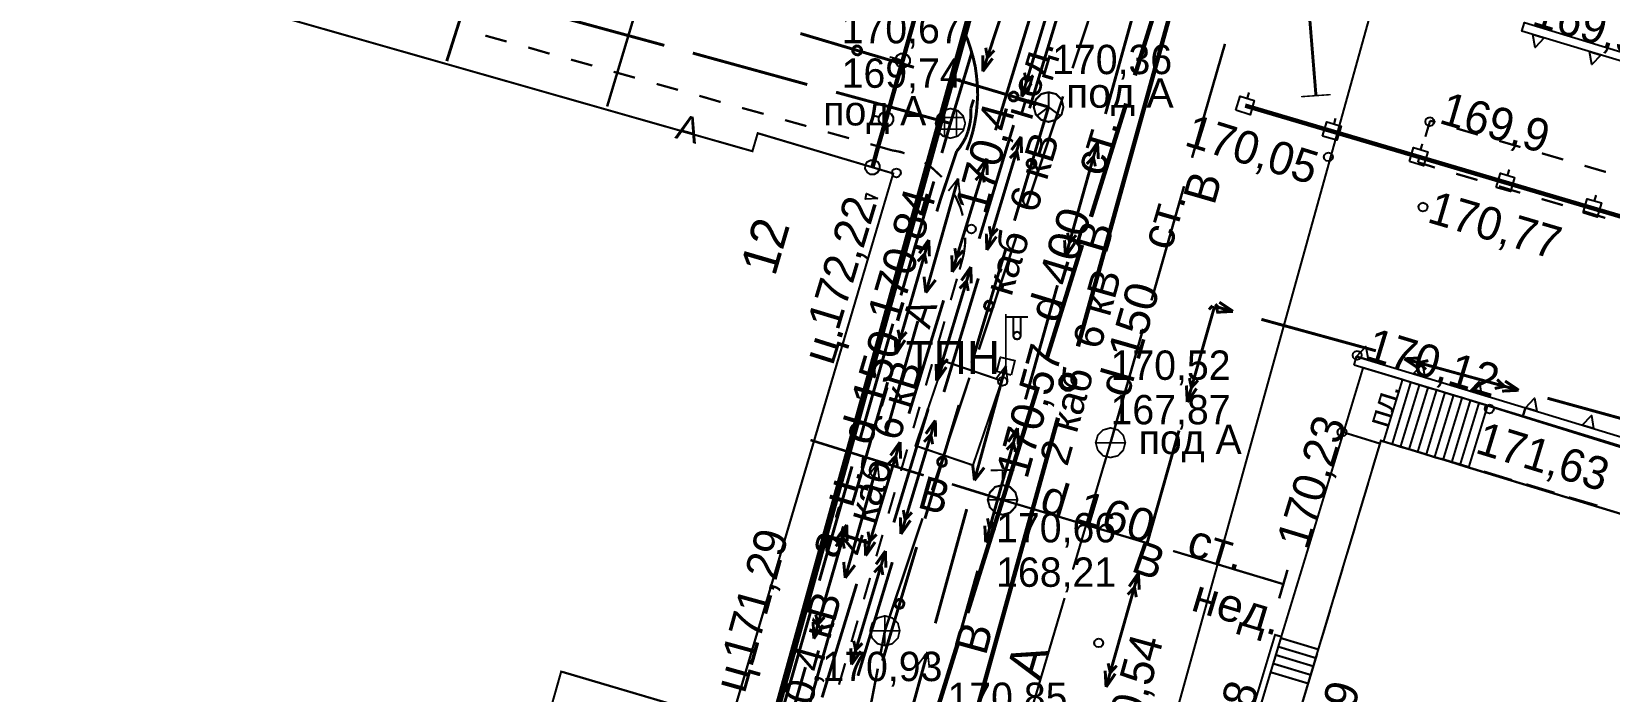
# Model space of a CAD drawing. Extents: x -2634 to -2115, y -2142 to -1393.
# Drawn here: x -2358.5 to -2305.2, y -1877.8 to -1855.6 of the extents above; entities that cross this region are included whole.
import ezdxf

# ---------------------------------------------------------------- set-up
doc = ezdxf.new("R2010")
doc.units = 0
doc.header["$MEASUREMENT"] = 0
for name, color, linetype in [('500_Дополн-Бордюры__п', 7, 'Continuous'), ('500_Дополн-Ступени__л', 7, 'Continuous'), ('500_Дороги-Проезжие_ч', 7, 'Continuous'), ('500_Линии_-Линии_связ', 7, 'Continuous'), ('500_Линии_-Смотровые_', 7, 'Continuous'), ('500_Линии_-Сооружения', 7, 'Continuous'), ('500_Линии_-Фонари_час', 7, 'Continuous'), ('500_Линии_-Электрокаб', 7, 'Continuous'), ('500_Объект-Опоры', 7, 'Continuous'), ('500_Огражд-Ограждения', 7, 'Continuous'), ('500_Рельеф-Высотные_о', 7, 'Continuous'), ('500_Рельеф-Подпорные_', 7, 'Continuous'), ('500_Строен-Дополнения', 7, 'Continuous'), ('500_Строен-Здания', 7, 'Continuous'), ('500_Строен-Отмостка_з', 7, 'Continuous'), ('500_Трубоп-Водопровод', 7, 'Continuous'), ('500_Трубоп-Канализаци', 7, 'Continuous'), ('500_Трубоп-Смотровые_', 7, 'Continuous'), ('500_Трубоп-Сооружения', 7, 'Continuous'), ('500_Трубоп-Теплосети', 7, 'Continuous'), ('Красные_ли-Красные_ли', 7, 'Continuous'), ('Красные_ли-Оси_улиц_к', 7, 'Continuous')]:
    doc.layers.add(name, color=color, linetype=linetype)
doc.styles.add('TARIAL', font='Arial')

msp = doc.modelspace()

# ---------------------------------------------------------------- linework, layer by layer
at = {"layer": '500_Дополн-Бордюры__п', "color": 1, "const_width": 0.075}
for points in [[(-2342.43, -1855.93), (-2343.15, -1855.73)], [(-2340.98, -1856.34), (-2341.7, -1856.13)], [(-2339.54, -1856.74), (-2340.26, -1856.54)], [(-2338.1, -1857.15), (-2338.82, -1856.95)], [(-2336.65, -1857.56), (-2337.37, -1857.36)], [(-2335.21, -1857.97), (-2335.93, -1857.76)], [(-2333.76, -1858.37), (-2334.49, -1858.17)], [(-2332.32, -1858.78), (-2333.04, -1858.58)], [(-2311.44, -1859.14), (-2311.28, -1858.6)], [(-2311.28, -1858.6), (-2311.1, -1858.65)], [(-2330.88, -1859.19), (-2331.6, -1858.99)], [(-2310.39, -1858.86), (-2309.67, -1859.07)], [(-2329.43, -1859.6), (-2330.16, -1859.39)], [(-2329.3, -1859.62), (-2329.43, -1859.6)], [(-2329.43, -1859.6), (-2329.09, -1859.66)], [(-2329.1, -1859.67), (-2329.3, -1859.62)], [(-2329.01, -1859.7), (-2329.1, -1859.67)], [(-2308.95, -1859.28), (-2308.23, -1859.49)], [(-2307.51, -1859.7), (-2306.79, -1859.91)], [(-2328.2, -1860.1), (-2328.33, -1860.02)], [(-2328.05, -1860.22), (-2328.2, -1860.1)], [(-2327.9, -1860.36), (-2328.05, -1860.22)], [(-2311.69, -1860), (-2311.65, -1859.86)], [(-2311.12, -1860.18), (-2311.69, -1860)], [(-2306.07, -1860.12), (-2305.35, -1860.33)], [(-2327.75, -1860.5), (-2327.9, -1860.36)], [(-2327.75, -1860.5), (-2327.75, -1860.5)], [(-2309.68, -1860.6), (-2310.4, -1860.39)], [(-2327.29, -1861.15), (-2327.32, -1861.11)], [(-2327.21, -1861.33), (-2327.29, -1861.15)], [(-2308.24, -1861.03), (-2308.96, -1860.81)], [(-2306.8, -1861.45), (-2307.52, -1861.24)], [(-2327.13, -1861.51), (-2327.21, -1861.33)], [(-2327.07, -1861.7), (-2327.13, -1861.51)], [(-2327.05, -1861.8), (-2327.07, -1861.7)], [(-2305.37, -1861.88), (-2306.08, -1861.66)], [(-2327.01, -1863.09), (-2326.98, -1862.89)], [(-2326.98, -1862.89), (-2326.96, -1862.69)], [(-2326.96, -1862.69), (-2326.96, -1862.55)], [(-2327.06, -1863.29), (-2327.15, -1863.62)], [(-2327.06, -1863.29), (-2327.01, -1863.09)], [(-2327.45, -1864.65), (-2327.24, -1863.93)], [(-2327.87, -1866.09), (-2327.66, -1865.37)], [(-2328.29, -1867.53), (-2328.08, -1866.81)], [(-2328.71, -1868.97), (-2328.5, -1868.25)], [(-2329.13, -1870.41), (-2328.92, -1869.69)], [(-2329.55, -1871.85), (-2329.34, -1871.13)], [(-2329.96, -1873.29), (-2329.75, -1872.57)], [(-2330.38, -1874.74), (-2330.17, -1874.02)], [(-2330.8, -1876.18), (-2330.59, -1875.46)], [(-2331.22, -1877.62), (-2331.01, -1876.9)]]:
    msp.add_lwpolyline(points, dxfattribs=at)
at = {"layer": '500_Дополн-Бордюры__п', "color": 0, "const_width": 0.07}
msp.add_lwpolyline([(-2316.51, -1875.94), (-2318.42, -1882.29), (-2318.21, -1882.36), (-2316.3, -1876)], close=True, dxfattribs=at)
at = {"layer": '500_Дополн-Ступени__л', "color": 0, "const_width": 0.07}
for points in [[(-2312.56, -1869.51), (-2312.85, -1869.42), (-2312.21, -1867.33), (-2311.93, -1867.42)], [(-2312.28, -1869.6), (-2312.56, -1869.51), (-2311.93, -1867.42), (-2311.64, -1867.51)], [(-2311.99, -1869.68), (-2312.28, -1869.6), (-2311.64, -1867.51), (-2311.35, -1867.6)], [(-2311.7, -1869.77), (-2311.99, -1869.68), (-2311.35, -1867.6), (-2311.06, -1867.68)], [(-2311.41, -1869.86), (-2311.7, -1869.77), (-2311.06, -1867.68), (-2310.78, -1867.77)], [(-2311.13, -1869.95), (-2311.41, -1869.86), (-2310.78, -1867.77), (-2310.49, -1867.86)], [(-2310.84, -1870.03), (-2311.13, -1869.95), (-2310.49, -1867.86), (-2310.2, -1867.94)], [(-2310.55, -1870.12), (-2310.84, -1870.03), (-2310.2, -1867.94), (-2309.92, -1868.03)], [(-2310.27, -1870.21), (-2310.55, -1870.12), (-2309.92, -1868.03), (-2309.63, -1868.12)], [(-2309.98, -1870.3), (-2310.27, -1870.21), (-2309.63, -1868.12), (-2309.34, -1868.21)], [(-2316.4, -1876.34), (-2315.14, -1876.72), (-2315.05, -1876.43), (-2316.31, -1876.05)], [(-2316.57, -1876.91), (-2315.31, -1877.29), (-2315.22, -1877), (-2316.48, -1876.62)], [(-2316.48, -1876.62), (-2315.22, -1877), (-2315.14, -1876.72), (-2316.4, -1876.34)], [(-2316.66, -1877.2), (-2315.39, -1877.58), (-2315.31, -1877.29), (-2316.57, -1876.91)]]:
    msp.add_lwpolyline(points, close=True, dxfattribs=at)
at = {"layer": '500_Линии_-Линии_связ', "color": 0, "const_width": 0.1}
for points in [[(-2332.52, -1855.66), (-2328.69, -1856.8)], [(-2327.25, -1857.22), (-2324.15, -1858.14)], [(-2324.15, -1858.14), (-2324.87, -1857.92)], [(-2324.15, -1858.14), (-2325.3, -1861.97)], [(-2325.59, -1862.92), (-2326.74, -1866.76)], [(-2327.17, -1868.19), (-2328.32, -1872.02)], [(-2328.6, -1872.98), (-2329.75, -1876.81)]]:
    msp.add_lwpolyline(points, dxfattribs=at)
for points in [[(-2330.56, -1856.09), (-2330.5, -1856.13), (-2330.46, -1856.2), (-2330.46, -1856.27), (-2330.5, -1856.34), (-2330.57, -1856.38), (-2330.65, -1856.37), (-2330.71, -1856.33), (-2330.75, -1856.27), (-2330.75, -1856.19), (-2330.71, -1856.12), (-2330.64, -1856.08)], [(-2325.29, -1857.64), (-2325.22, -1857.68), (-2325.18, -1857.75), (-2325.19, -1857.83), (-2325.23, -1857.9), (-2325.29, -1857.93), (-2325.37, -1857.93), (-2325.44, -1857.89), (-2325.48, -1857.82), (-2325.47, -1857.74), (-2325.43, -1857.68), (-2325.36, -1857.64)], [(-2324.58, -1860.09), (-2324.62, -1860.16), (-2324.69, -1860.2), (-2324.77, -1860.19), (-2324.83, -1860.15), (-2324.87, -1860.09), (-2324.87, -1860.01), (-2324.83, -1859.94), (-2324.76, -1859.91), (-2324.68, -1859.91), (-2324.61, -1859.95), (-2324.58, -1860.02)], [(-2326.02, -1864.88), (-2326.06, -1864.95), (-2326.13, -1864.99), (-2326.2, -1864.98), (-2326.27, -1864.94), (-2326.31, -1864.87), (-2326.3, -1864.8), (-2326.26, -1864.73), (-2326.2, -1864.69), (-2326.12, -1864.7), (-2326.05, -1864.74), (-2326.01, -1864.81)], [(-2327.6, -1870.15), (-2327.64, -1870.22), (-2327.71, -1870.25), (-2327.79, -1870.25), (-2327.85, -1870.21), (-2327.89, -1870.14), (-2327.89, -1870.06), (-2327.84, -1870), (-2327.78, -1869.96), (-2327.7, -1869.96), (-2327.63, -1870), (-2327.6, -1870.07)], [(-2329.04, -1874.94), (-2329.08, -1875.01), (-2329.15, -1875.04), (-2329.22, -1875.04), (-2329.29, -1875), (-2329.33, -1874.93), (-2329.32, -1874.85), (-2329.28, -1874.79), (-2329.21, -1874.75), (-2329.14, -1874.75), (-2329.07, -1874.79), (-2329.03, -1874.86)]]:
    msp.add_lwpolyline(points, close=True, dxfattribs=at)
at = {"layer": '500_Линии_-Смотровые_', "color": 0, "const_width": 0.07}
for points in [[(-2324.15, -1857.64), (-2323.9, -1857.7), (-2323.71, -1857.89), (-2323.65, -1858.14), (-2323.71, -1858.39), (-2323.9, -1858.57), (-2324.15, -1858.64), (-2324.4, -1858.57), (-2324.58, -1858.39), (-2324.65, -1858.14), (-2324.58, -1857.89), (-2324.4, -1857.7)], [(-2324.15, -1858.09), (-2324.15, -1858.09), (-2324.15, -1858.09), (-2324.15, -1858.09), (-2324.15, -1858.09), (-2324.15, -1858.09), (-2324.15, -1858.09), (-2324.15, -1858.09), (-2324.15, -1858.09), (-2324.15, -1858.09), (-2324.15, -1858.09), (-2324.15, -1858.09)]]:
    msp.add_lwpolyline(points, close=True, dxfattribs=at)
at = {"layer": '500_Линии_-Смотровые_', "color": 0, "const_width": 0.065}
for points in [[(-2324.15, -1857.64), (-2324.15, -1858.14)], [(-2324.55, -1858.44), (-2324.15, -1858.14)], [(-2324.15, -1858.14), (-2323.75, -1858.44)]]:
    msp.add_lwpolyline(points, dxfattribs=at)
at = {"layer": '500_Линии_-Сооружения', "color": 0, "const_width": 0.07}
msp.add_lwpolyline([(-2326.7, -1870.22), (-2325.73, -1867.37), (-2327.67, -1866.71), (-2328.64, -1869.56)], close=True, dxfattribs=at)
at = {"layer": '500_Линии_-Фонари_час', "color": 0, "const_width": 0.065}
for points in [[(-2325.59, -1866.87), (-2325.59, -1865.12)], [(-2324.84, -1865.22), (-2325.59, -1865.22)], [(-2325.34, -1865.87), (-2325.34, -1865.22)], [(-2325.09, -1865.87), (-2325.09, -1865.22)], [(-2325.34, -1865.85), (-2325.34, -1865.72)], [(-2325.34, -1865.82), (-2325.34, -1865.82)], [(-2325.09, -1865.85), (-2325.09, -1865.72)], [(-2325.09, -1865.85), (-2325.09, -1865.72)]]:
    msp.add_lwpolyline(points, dxfattribs=at)
at = {"layer": '500_Линии_-Фонари_час', "color": 0, "const_width": 0.07}
msp.add_lwpolyline([(-2325.34, -1865.85), (-2325.32, -1865.79), (-2325.28, -1865.74), (-2325.21, -1865.72), (-2325.15, -1865.74), (-2325.11, -1865.79), (-2325.09, -1865.85), (-2325.11, -1865.91), (-2325.15, -1865.96), (-2325.21, -1865.97), (-2325.28, -1865.96), (-2325.32, -1865.91)], close=True, dxfattribs=at)
at = {"layer": '500_Линии_-Электрокаб', "color": 12, "const_width": 0.1}
for points in [[(-2325.12, -1853.14), (-2326.37, -1856.94)], [(-2325.05, -1857.79), (-2323.89, -1853.96)], [(-2323.63, -1854.35), (-2324.79, -1858.18)], [(-2321.16, -1854.52), (-2322.23, -1858.37)], [(-2324.77, -1855.1), (-2325.94, -1858.92)], [(-2326.37, -1856.39), (-2326.37, -1856.94)], [(-2326.04, -1856.5), (-2326.37, -1856.94)], [(-2326.27, -1856.14), (-2326.21, -1856.47)], [(-2325.98, -1856.23), (-2326.21, -1856.47)], [(-2324.9, -1857.3), (-2324.96, -1856.98)], [(-2325.05, -1857.79), (-2325.06, -1857.23)], [(-2325.05, -1857.79), (-2324.73, -1857.34)], [(-2324.9, -1857.3), (-2324.67, -1857.07)], [(-2326.68, -1857.89), (-2326.77, -1858.18)], [(-2326.78, -1858.58), (-2326.82, -1858.78)], [(-2326.77, -1858.38), (-2326.78, -1858.58)], [(-2326.77, -1858.18), (-2326.77, -1858.38)], [(-2326.94, -1859.16), (-2327.04, -1859.34)], [(-2326.87, -1858.97), (-2326.94, -1859.16)], [(-2326.82, -1858.78), (-2326.87, -1858.97)], [(-2326.49, -1862.58), (-2325.33, -1858.75)], [(-2325.08, -1859.14), (-2326.23, -1862.96)], [(-2325.08, -1859.14), (-2325.4, -1859.59)], [(-2325.08, -1859.14), (-2325.06, -1859.69)], [(-2327.25, -1859.63), (-2327.81, -1861.3)], [(-2327.15, -1859.51), (-2327.25, -1859.63)], [(-2327.04, -1859.34), (-2327.15, -1859.51)], [(-2325.22, -1859.62), (-2325.45, -1859.86)], [(-2325.22, -1859.62), (-2325.16, -1859.94)], [(-2322.5, -1859.34), (-2323.58, -1863.19)], [(-2322.5, -1859.34), (-2322.81, -1859.79)], [(-2322.5, -1859.34), (-2322.47, -1859.89)], [(-2326.23, -1859.88), (-2327.4, -1863.7)], [(-2326.23, -1859.88), (-2326.56, -1860.33)], [(-2326.23, -1859.88), (-2326.22, -1860.43)], [(-2322.64, -1859.82), (-2322.86, -1860.06)], [(-2322.64, -1859.83), (-2322.57, -1860.14)], [(-2326.38, -1860.36), (-2326.61, -1860.6)], [(-2326.38, -1860.37), (-2326.32, -1860.68)], [(-2327.81, -1861.3), (-2327.92, -1861.66)], [(-2326.15, -1862.16), (-2326.09, -1862.49)], [(-2325.86, -1862.24), (-2326.09, -1862.49)], [(-2328.19, -1862.62), (-2329.3, -1866.46)], [(-2328.19, -1862.62), (-2328.51, -1863.07)], [(-2328.19, -1862.62), (-2328.17, -1863.17)], [(-2327.31, -1862.9), (-2327.26, -1863.22)], [(-2326.25, -1862.41), (-2326.23, -1862.96)], [(-2325.91, -1862.51), (-2326.23, -1862.96)], [(-2323.61, -1862.63), (-2323.58, -1863.19)], [(-2323.27, -1862.73), (-2323.58, -1863.19)], [(-2323.51, -1862.38), (-2323.44, -1862.71)], [(-2323.22, -1862.46), (-2323.44, -1862.71)], [(-2328.34, -1863.1), (-2328.56, -1863.34)], [(-2328.33, -1863.11), (-2328.27, -1863.42)], [(-2327.41, -1863.14), (-2327.4, -1863.7)], [(-2327.08, -1863.25), (-2327.4, -1863.7)], [(-2327.02, -1862.98), (-2327.26, -1863.22)], [(-2327.93, -1867.37), (-2326.77, -1863.53)], [(-2326.52, -1863.92), (-2327.68, -1867.75)], [(-2327.09, -1863.99), (-2326.77, -1863.53)], [(-2326.76, -1864.09), (-2326.77, -1863.53)], [(-2327.15, -1864.26), (-2326.92, -1864.01)], [(-2326.86, -1864.34), (-2326.92, -1864.01)], [(-2323.85, -1864.15), (-2324.93, -1868)], [(-2327.69, -1864.66), (-2328.86, -1868.48)], [(-2319.47, -1868.09), (-2318.55, -1864.86)], [(-2318.74, -1864.97), (-2318.62, -1864.84)], [(-2318.57, -1864.93), (-2318.41, -1864.9)], [(-2318.55, -1864.86), (-2317.93, -1865.03)], [(-2318.53, -1864.79), (-2318.41, -1864.9)], [(-2318.49, -1865.06), (-2317.93, -1865.03)], [(-2318.45, -1865.05), (-2318.48, -1864.88)], [(-2318.39, -1864.72), (-2317.93, -1865.03)], [(-2316.97, -1865.3), (-2313.11, -1866.36)], [(-2329.32, -1865.9), (-2329.3, -1866.46)], [(-2328.99, -1866), (-2329.3, -1866.46)], [(-2329.23, -1865.65), (-2329.16, -1865.98)], [(-2328.94, -1865.73), (-2329.16, -1865.98)], [(-2327.78, -1866.88), (-2327.84, -1866.56)], [(-2312.15, -1866.63), (-2311.59, -1866.6)], [(-2312.15, -1866.63), (-2308.29, -1867.69)], [(-2312.15, -1866.63), (-2311.68, -1866.94)], [(-2327.93, -1867.37), (-2327.94, -1866.81)], [(-2327.92, -1867.37), (-2327.6, -1866.91)], [(-2327.78, -1866.88), (-2327.55, -1866.64)], [(-2311.66, -1866.76), (-2311.42, -1866.99)], [(-2311.65, -1866.76), (-2311.34, -1866.69)], [(-2329.58, -1867.42), (-2330.69, -1871.27)], [(-2319.47, -1868.09), (-2319.5, -1867.53)], [(-2319.47, -1868.09), (-2319.16, -1867.63)], [(-2319.33, -1867.6), (-2319.4, -1867.28)], [(-2319.33, -1867.6), (-2319.11, -1867.36)], [(-2309.1, -1867.63), (-2308.77, -1867.56)], [(-2309.02, -1867.33), (-2308.77, -1867.56)], [(-2308.85, -1867.72), (-2308.29, -1867.69)], [(-2308.75, -1867.38), (-2308.29, -1867.69)], [(-2307.32, -1867.96), (-2303.47, -1869.02)], [(-2329.37, -1872.15), (-2328.21, -1868.32)], [(-2327.97, -1868.71), (-2329.13, -1872.54)], [(-2327.97, -1868.71), (-2328.29, -1869.16)], [(-2327.97, -1868.71), (-2327.96, -1869.26)], [(-2328.12, -1869.19), (-2328.35, -1869.43)], [(-2328.12, -1869.2), (-2328.06, -1869.51)], [(-2325.2, -1868.97), (-2326.27, -1872.82)], [(-2325.2, -1868.97), (-2325.51, -1869.43)], [(-2325.2, -1868.97), (-2325.17, -1869.52)], [(-2320.84, -1872.9), (-2319.75, -1869.05)], [(-2329.16, -1869.44), (-2330.32, -1873.27)], [(-2329.16, -1869.44), (-2329.48, -1869.89)], [(-2329.16, -1869.44), (-2329.14, -1870)], [(-2325.33, -1869.45), (-2325.56, -1869.69)], [(-2325.33, -1869.46), (-2325.27, -1869.77)], [(-2329.31, -1869.92), (-2329.54, -1870.16)], [(-2329.3, -1869.93), (-2329.25, -1870.25)], [(-2329.05, -1871.73), (-2328.99, -1872.06)], [(-2328.76, -1871.81), (-2328.99, -1872.06)], [(-2330.96, -1872.23), (-2332.07, -1876.07)], [(-2330.96, -1872.23), (-2331.28, -1872.68)], [(-2330.96, -1872.23), (-2330.94, -1872.78)], [(-2330.24, -1872.46), (-2330.18, -1872.79)], [(-2329.15, -1871.98), (-2329.13, -1872.54)], [(-2328.81, -1872.08), (-2329.13, -1872.54)], [(-2326.3, -1872.26), (-2326.27, -1872.82)], [(-2325.96, -1872.36), (-2326.27, -1872.82)], [(-2326.21, -1872.01), (-2326.14, -1872.34)], [(-2325.91, -1872.09), (-2326.14, -1872.34)], [(-2331.11, -1872.71), (-2331.33, -1872.95)], [(-2331.1, -1872.72), (-2331.04, -1873.03)], [(-2330.34, -1872.71), (-2330.32, -1873.27)], [(-2330, -1872.81), (-2330.32, -1873.27)], [(-2329.95, -1872.55), (-2330.18, -1872.79)], [(-2330.8, -1876.94), (-2329.65, -1873.11)], [(-2329.42, -1873.49), (-2330.58, -1877.32)], [(-2329.97, -1873.56), (-2329.65, -1873.11)], [(-2329.64, -1873.67), (-2329.65, -1873.11)], [(-2330.03, -1873.83), (-2329.8, -1873.59)], [(-2329.74, -1873.92), (-2329.8, -1873.59)], [(-2326.54, -1873.78), (-2327.62, -1877.63)], [(-2322.21, -1877.7), (-2321.12, -1873.86)], [(-2321.43, -1874.31), (-2321.12, -1873.86)], [(-2321.09, -1874.42), (-2321.12, -1873.86)], [(-2330.62, -1874.22), (-2331.79, -1878.05)], [(-2321.48, -1874.58), (-2321.25, -1874.34)], [(-2321.19, -1874.67), (-2321.25, -1874.34)], [(-2332.09, -1875.51), (-2332.07, -1876.07)], [(-2331.76, -1875.61), (-2332.07, -1876.07)], [(-2332, -1875.26), (-2331.93, -1875.59)], [(-2331.71, -1875.34), (-2331.93, -1875.59)], [(-2330.66, -1876.45), (-2330.72, -1876.14)], [(-2330.8, -1876.94), (-2330.82, -1876.39)], [(-2330.8, -1876.94), (-2330.48, -1876.49)], [(-2330.66, -1876.46), (-2330.43, -1876.22)], [(-2332.35, -1877.03), (-2333.45, -1880.87)], [(-2322.21, -1877.7), (-2322.24, -1877.15)], [(-2322.21, -1877.7), (-2321.9, -1877.25)], [(-2322.07, -1877.21), (-2322.14, -1876.9)], [(-2322.07, -1877.22), (-2321.85, -1876.98)]]:
    msp.add_lwpolyline(points, dxfattribs=at)
at = {"layer": '500_Линии_-Электрокаб', "color": 1}
for points, const_width in [([(-2315.36, -1854.92), (-2315.13, -1857.75)], 0.1), ([(-2326.96, -1855.69), (-2326.88, -1855.87)], 0.1), ([(-2326.88, -1855.87), (-2326.78, -1856.17)], 0.1), ([(-2326.78, -1856.17), (-2326.69, -1856.48)], 0.1), ([(-2326.69, -1856.48), (-2326.62, -1856.79)], 0.1), ([(-2326.62, -1856.79), (-2326.58, -1857.1)], 0.1), ([(-2326.58, -1857.1), (-2326.55, -1857.42)], 0.1), ([(-2326.55, -1857.42), (-2326.54, -1857.74)], 0.1), ([(-2315.13, -1857.75), (-2315.17, -1857.26)], 0.06), ([(-2326.56, -1858.05), (-2326.59, -1858.37)], 0.1), ([(-2326.54, -1857.74), (-2326.56, -1858.05)], 0.1), ([(-2326.59, -1858.37), (-2326.64, -1858.68)], 0.1), ([(-2326.71, -1858.99), (-2326.8, -1859.29)], 0.1), ([(-2326.64, -1858.68), (-2326.71, -1858.99)], 0.1), ([(-2326.8, -1859.29), (-2326.91, -1859.59)], 0.1), ([(-2327.2, -1860.55), (-2328.29, -1864.4)], 0.1), ([(-2327.2, -1860.55), (-2327.53, -1860.97)], 0.06), ([(-2327.2, -1860.55), (-2327.14, -1861.08)], 0.06), ([(-2328.35, -1863.86), (-2328.29, -1864.4)], 0.1), ([(-2327.96, -1863.97), (-2328.29, -1864.4)], 0.1), ([(-2328.56, -1865.36), (-2329.65, -1869.21)], 0.1), ([(-2325.59, -1866.87), (-2326.65, -1870.73)], 0.1), ([(-2325.59, -1866.87), (-2325.92, -1867.3)], 0.06), ([(-2325.59, -1866.87), (-2325.53, -1867.41)], 0.06), ([(-2329.92, -1870.17), (-2331.01, -1874.02)], 0.1), ([(-2329.92, -1870.17), (-2330.25, -1870.6)], 0.06), ([(-2329.92, -1870.17), (-2329.86, -1870.7)], 0.06), ([(-2326.71, -1870.2), (-2326.65, -1870.73)], 0.1), ([(-2326.32, -1870.3), (-2326.65, -1870.73)], 0.1), ([(-2326.91, -1871.7), (-2327.97, -1875.55)], 0.1), ([(-2331.06, -1873.48), (-2331.01, -1874.02)], 0.1), ([(-2330.68, -1873.59), (-2331.01, -1874.02)], 0.1), ([(-2331.28, -1874.98), (-2332.37, -1878.83)], 0.1), ([(-2328.23, -1876.52), (-2329.29, -1880.38)], 0.1), ([(-2328.23, -1876.52), (-2328.56, -1876.95)], 0.06), ([(-2328.23, -1876.52), (-2328.17, -1877.05)], 0.06)]:
    msp.add_lwpolyline(points, dxfattribs=dict(at, const_width=const_width))
at = {"layer": '500_Линии_-Электрокаб', "color": 0, "const_width": 0.05}
msp.add_lwpolyline([(-2315.63, -1857.79), (-2314.63, -1857.72)], dxfattribs=at)
at = {"layer": '500_Объект-Опоры', "color": 0}
msp.add_lwpolyline([(-2325.41, -1867.18), (-2325.89, -1867.06), (-2325.77, -1866.57), (-2325.29, -1866.69)], close=True, dxfattribs=at)
at = {"layer": '500_Огражд-Ограждения', "color": 0}
for points, const_width in [([(-2330.09, -1860.17), (-2329.9, -1859.47), (-2329.63, -1858.55), (-2329.1, -1856.67), (-2329.07, -1856.57), (-2328.52, -1854.62)], 0.15), ([(-2329.51, -1856.45), (-2329.31, -1856.5)], 0.065), ([(-2276.54, -1870.19), (-2317.52, -1858.09)], 0.15), ([(-2317.39, -1857.65), (-2317.45, -1857.85)], 0.075), ([(-2330.07, -1858.42), (-2329.87, -1858.48)], 0.065), ([(-2314.47, -1858.52), (-2314.52, -1858.71)], 0.075), ([(-2311.54, -1859.38), (-2311.6, -1859.57)], 0.075), ([(-2330.53, -1860.04), (-2330.33, -1860.1)], 0.065), ([(-2308.61, -1860.25), (-2308.67, -1860.44)], 0.075), ([(-2305.68, -1861.11), (-2305.74, -1861.3)], 0.075)]:
    msp.add_lwpolyline(points, dxfattribs=dict(at, const_width=const_width))
for points in [[(-2329.31, -1856.5), (-2329.25, -1856.39), (-2329.14, -1856.33), (-2329.01, -1856.33), (-2328.9, -1856.4), (-2328.83, -1856.51), (-2328.83, -1856.64), (-2328.9, -1856.75), (-2329.01, -1856.81), (-2329.14, -1856.81), (-2329.25, -1856.74), (-2329.32, -1856.63)], [(-2317.83, -1858.25), (-2317.69, -1857.77), (-2317.21, -1857.92), (-2317.35, -1858.4)], [(-2329.88, -1858.48), (-2329.81, -1858.37), (-2329.7, -1858.3), (-2329.57, -1858.31), (-2329.46, -1858.37), (-2329.39, -1858.48), (-2329.39, -1858.61), (-2329.46, -1858.73), (-2329.57, -1858.79), (-2329.7, -1858.79), (-2329.81, -1858.72), (-2329.88, -1858.61)], [(-2314.91, -1859.12), (-2314.76, -1858.64), (-2314.28, -1858.78), (-2314.43, -1859.26)], [(-2311.98, -1859.98), (-2311.84, -1859.5), (-2311.36, -1859.65), (-2311.5, -1860.12)], [(-2330.33, -1860.1), (-2330.27, -1859.99), (-2330.16, -1859.93), (-2330.03, -1859.93), (-2329.91, -1859.99), (-2329.85, -1860.11), (-2329.85, -1860.24), (-2329.92, -1860.35), (-2330.03, -1860.41), (-2330.16, -1860.41), (-2330.27, -1860.34), (-2330.34, -1860.23)], [(-2309.05, -1860.85), (-2308.91, -1860.37), (-2308.43, -1860.51), (-2308.57, -1860.99)], [(-2306.12, -1861.71), (-2305.98, -1861.23), (-2305.5, -1861.37), (-2305.64, -1861.85)]]:
    msp.add_lwpolyline(points, close=True, dxfattribs=at)
at = {"layer": '500_Рельеф-Высотные_о', "color": 0}
for points in [[(-2311.29, -1858.48), (-2311.21, -1858.5), (-2311.16, -1858.56), (-2311.14, -1858.63), (-2311.16, -1858.71), (-2311.21, -1858.76), (-2311.29, -1858.78), (-2311.36, -1858.76), (-2311.42, -1858.71), (-2311.44, -1858.63), (-2311.42, -1858.56), (-2311.36, -1858.5)], [(-2314.71, -1859.67), (-2314.64, -1859.69), (-2314.58, -1859.75), (-2314.56, -1859.82), (-2314.58, -1859.9), (-2314.64, -1859.95), (-2314.71, -1859.97), (-2314.79, -1859.95), (-2314.84, -1859.9), (-2314.86, -1859.82), (-2314.84, -1859.75), (-2314.79, -1859.69)], [(-2329.28, -1860.21), (-2329.21, -1860.23), (-2329.15, -1860.28), (-2329.13, -1860.36), (-2329.15, -1860.43), (-2329.21, -1860.49), (-2329.28, -1860.51), (-2329.36, -1860.49), (-2329.41, -1860.43), (-2329.43, -1860.36), (-2329.41, -1860.28), (-2329.36, -1860.23)], [(-2329.91, -1861.22), (-2330.33, -1861.25), (-2330.29, -1861.05)], [(-2311.52, -1861.36), (-2311.45, -1861.39), (-2311.39, -1861.44), (-2311.37, -1861.51), (-2311.39, -1861.59), (-2311.45, -1861.64), (-2311.52, -1861.66), (-2311.6, -1861.64), (-2311.65, -1861.59), (-2311.67, -1861.51), (-2311.65, -1861.44), (-2311.6, -1861.39)], [(-2326.75, -1862.1), (-2326.68, -1862.12), (-2326.62, -1862.18), (-2326.6, -1862.25), (-2326.62, -1862.33), (-2326.68, -1862.38), (-2326.75, -1862.4), (-2326.83, -1862.38), (-2326.88, -1862.33), (-2326.9, -1862.25), (-2326.88, -1862.18), (-2326.83, -1862.12)], [(-2313.74, -1866.36), (-2313.67, -1866.38), (-2313.61, -1866.44), (-2313.59, -1866.51), (-2313.61, -1866.59), (-2313.67, -1866.64), (-2313.74, -1866.66), (-2313.82, -1866.64), (-2313.87, -1866.59), (-2313.89, -1866.51), (-2313.87, -1866.44), (-2313.82, -1866.38)], [(-2325.7, -1867.24), (-2325.63, -1867.26), (-2325.57, -1867.32), (-2325.55, -1867.39), (-2325.57, -1867.47), (-2325.63, -1867.52), (-2325.7, -1867.54), (-2325.78, -1867.52), (-2325.83, -1867.47), (-2325.85, -1867.39), (-2325.83, -1867.32), (-2325.78, -1867.26)], [(-2309.28, -1868.17), (-2309.2, -1868.19), (-2309.15, -1868.24), (-2309.13, -1868.32), (-2309.15, -1868.39), (-2309.2, -1868.45), (-2309.28, -1868.47), (-2309.35, -1868.45), (-2309.41, -1868.39), (-2309.43, -1868.32), (-2309.41, -1868.24), (-2309.35, -1868.19)], [(-2314.25, -1868.95), (-2314.17, -1868.97), (-2314.12, -1869.03), (-2314.1, -1869.1), (-2314.12, -1869.18), (-2314.17, -1869.23), (-2314.25, -1869.25), (-2314.32, -1869.23), (-2314.38, -1869.18), (-2314.4, -1869.1), (-2314.38, -1869.03), (-2314.32, -1868.97)], [(-2322.46, -1876.06), (-2322.38, -1876.08), (-2322.33, -1876.14), (-2322.31, -1876.21), (-2322.33, -1876.29), (-2322.38, -1876.34), (-2322.46, -1876.36), (-2322.53, -1876.34), (-2322.59, -1876.29), (-2322.61, -1876.21), (-2322.59, -1876.14), (-2322.53, -1876.08)]]:
    msp.add_lwpolyline(points, close=True, dxfattribs=at)
at = {"layer": '500_Рельеф-Подпорные_', "color": 0}
for points in [[(-2303.52, -1856.68), (-2303.6, -1856.96), (-2308.19, -1855.58), (-2308.1, -1855.29)], [(-2307.43, -1855.81), (-2307.74, -1856.13), (-2307.82, -1855.69)], [(-2305.52, -1856.39), (-2305.83, -1856.71), (-2305.9, -1856.27)], [(-2313.84, -1866.84), (-2313.76, -1866.55), (-2308.06, -1868.28), (-2308.15, -1868.57)], [(-2313.76, -1866.55), (-2313.45, -1866.22), (-2313.37, -1866.66)], [(-2311.84, -1867.13), (-2311.54, -1866.81), (-2311.46, -1867.25)], [(-2309.93, -1867.71), (-2309.62, -1867.39), (-2309.55, -1867.83)], [(-2308.06, -1868.28), (-2307.76, -1867.96), (-2307.68, -1868.4)], [(-2308.15, -1868.57), (-2308.06, -1868.28), (-2302.37, -1870.02), (-2302.46, -1870.31)], [(-2306.15, -1868.87), (-2305.84, -1868.54), (-2305.77, -1868.98)]]:
    msp.add_lwpolyline(points, close=True, dxfattribs=at)
at = {"layer": '500_Строен-Дополнения', "color": 0, "const_width": 0.07}
for points in [[(-2312.21, -1867.33), (-2312.85, -1869.42), (-2312.94, -1869.39), (-2312.97, -1869.49), (-2314.2, -1869.11), (-2313.54, -1866.93)], [(-2297.26, -1874.17), (-2309.98, -1870.3), (-2309.34, -1868.21), (-2299.4, -1871.31), (-2299.14, -1871.49), (-2298.89, -1871.68), (-2298.65, -1871.89), (-2298.43, -1872.12), (-2298.22, -1872.35), (-2298.03, -1872.6), (-2297.85, -1872.86), (-2297.69, -1873.13), (-2297.55, -1873.41), (-2297.42, -1873.7), (-2297.31, -1874), (-2297.26, -1874.17)], [(-2314.2, -1869.11), (-2312.97, -1869.49), (-2315.05, -1876.43), (-2316.31, -1876.05), (-2316.3, -1876)], [(-2315.39, -1877.58), (-2316.57, -1881.5), (-2317.83, -1881.12), (-2316.66, -1877.2)]]:
    msp.add_lwpolyline(points, close=True, dxfattribs=at)
at = {"layer": '500_Строен-Здания', "color": 0, "const_width": 0.07}
for points in [[(-2399.53, -1840.99), (-2334.14, -1859.63), (-2333.96, -1859.02), (-2329.39, -1860.38), (-2334.87, -1878.87), (-2340.59, -1877.18), (-2342.28, -1883.13), (-2360.27, -1878.03), (-2359.42, -1875.04), (-2376.01, -1870.34), (-2376.86, -1873.33), (-2394.68, -1868.28), (-2393.01, -1862.39), (-2404.52, -1859.13)], [(-2318.46, -1887.78), (-2314.74, -1888.91), (-2294.29, -1895.15), (-2284.71, -1898.08), (-2280.36, -1883.72), (-2292.96, -1875.48), (-2312.94, -1869.39)]]:
    msp.add_lwpolyline(points, close=True, dxfattribs=at)
at = {"layer": '500_Строен-Здания', "color": 0}
for points, const_width in [([(-2340.54, -1877.19), (-2334.86, -1878.87), (-2329.39, -1860.38), (-2333.97, -1859.02)], 0.07), ([(-2312.94, -1869.39), (-2313.23, -1870.35)], 0.075), ([(-2312.83, -1869.43), (-2312.94, -1869.39)], 0.075), ([(-2311.39, -1869.86), (-2312.35, -1869.57)], 0.075), ([(-2309.95, -1870.29), (-2310.91, -1870)], 0.075), ([(-2313.37, -1870.83), (-2313.66, -1871.79)], 0.075), ([(-2308.52, -1870.72), (-2309.47, -1870.43)], 0.075), ([(-2307.08, -1871.15), (-2308.04, -1870.86)], 0.075), ([(-2305.64, -1871.58), (-2306.6, -1871.3)], 0.075), ([(-2313.8, -1872.27), (-2314.09, -1873.23)], 0.075), ([(-2314.23, -1873.7), (-2314.52, -1874.66)], 0.075), ([(-2314.66, -1875.14), (-2314.95, -1876.1)], 0.075), ([(-2315.09, -1876.58), (-2315.38, -1877.54)], 0.075)]:
    msp.add_lwpolyline(points, dxfattribs=dict(at, const_width=const_width))
at = {"layer": '500_Трубоп-Водопровод', "color": 94}
for points, const_width in [([(-2321.24, -1857.07), (-2320.05, -1853.25)], 0.15), ([(-2319.31, -1859.85), (-2318.2, -1856.01)], 0.085), ([(-2322.72, -1861.84), (-2321.53, -1858.02)], 0.15), ([(-2320.68, -1864.66), (-2319.58, -1860.81)], 0.085), ([(-2324.21, -1866.61), (-2323.02, -1862.79)], 0.15), ([(-2322.06, -1869.46), (-2320.96, -1865.62)], 0.085), ([(-2325.7, -1871.39), (-2324.51, -1867.57)], 0.15), ([(-2332.18, -1869.37), (-2328.36, -1870.56)], 0.085), ([(-2323.33, -1873.74), (-2322.06, -1869.46)], 0.075), ([(-2322.06, -1869.46), (-2322.27, -1870.18)], 0.075), ([(-2327.41, -1870.86), (-2325.7, -1871.39)], 0.085), ([(-2325.7, -1871.39), (-2326.89, -1875.2)], 0.15), ([(-2325.7, -1871.39), (-2325.94, -1871.31)], 0.085), ([(-2325.7, -1871.39), (-2320.91, -1872.82)], 0.075), ([(-2319.95, -1873.11), (-2316.23, -1874.23)], 0.075), ([(-2316.23, -1874.23), (-2316.95, -1874.01)], 0.075), ([(-2325.03, -1879.49), (-2323.61, -1874.7)], 0.075), ([(-2327.19, -1876.16), (-2328.38, -1879.98)], 0.15)]:
    msp.add_lwpolyline(points, dxfattribs=dict(at, const_width=const_width))
at = {"layer": '500_Трубоп-Водопровод', "color": 0, "const_width": 0.085}
msp.add_lwpolyline([(-2316.37, -1874.71), (-2316.09, -1873.75)], dxfattribs=at)
at = {"layer": '500_Трубоп-Канализаци', "color": 34, "const_width": 0.085}
for points in [[(-2323.34, -1856.83), (-2322.08, -1853.03)], [(-2324.92, -1861.57), (-2323.66, -1857.78)], [(-2326.5, -1866.32), (-2325.24, -1862.52)], [(-2328.08, -1871.06), (-2326.82, -1867.27)], [(-2329.67, -1875.8), (-2328.4, -1872.01)], [(-2329.67, -1875.8), (-2329.81, -1876.54)], [(-2329.72, -1876.1), (-2329.67, -1875.8)], [(-2330.67, -1881.01), (-2329.91, -1877.08)]]:
    msp.add_lwpolyline(points, dxfattribs=at)
at = {"layer": '500_Трубоп-Канализаци', "color": 32, "const_width": 0.1}
for points in [[(-2343.71, -1854.26), (-2344.45, -1856.59)], [(-2337.11, -1856.06), (-2340.97, -1855.01)], [(-2344.45, -1856.59), (-2344.34, -1856.25)], [(-2332.29, -1857.38), (-2336.15, -1856.32)], [(-2326.74, -1856.3), (-2327.46, -1858.69)], [(-2327.46, -1858.69), (-2331.32, -1857.64)], [(-2327.46, -1858.69), (-2327.36, -1858.35)], [(-2327.75, -1859.69), (-2327.46, -1858.69)], [(-2327.46, -1858.69), (-2327.56, -1859.03)], [(-2329.13, -1864.49), (-2328.02, -1860.65)], [(-2330.5, -1869.3), (-2329.4, -1865.45)], [(-2331.88, -1874.11), (-2330.78, -1870.26)], [(-2333.25, -1878.91), (-2332.15, -1875.07)]]:
    msp.add_lwpolyline(points, dxfattribs=at)
at = {"layer": '500_Трубоп-Смотровые_', "color": 0, "const_width": 0.06}
for points in [[(-2327.46, -1858.19), (-2327.21, -1858.26), (-2327.03, -1858.44), (-2326.96, -1858.69), (-2327.03, -1858.94), (-2327.21, -1859.12), (-2327.46, -1859.19), (-2327.71, -1859.12), (-2327.9, -1858.94), (-2327.96, -1858.69), (-2327.9, -1858.44), (-2327.71, -1858.26)], [(-2322.06, -1868.96), (-2321.81, -1869.03), (-2321.63, -1869.21), (-2321.56, -1869.46), (-2321.63, -1869.71), (-2321.81, -1869.9), (-2322.06, -1869.96), (-2322.31, -1869.9), (-2322.49, -1869.71), (-2322.56, -1869.46), (-2322.49, -1869.21), (-2322.31, -1869.03)], [(-2325.7, -1870.89), (-2325.45, -1870.95), (-2325.27, -1871.14), (-2325.2, -1871.39), (-2325.27, -1871.64), (-2325.45, -1871.82), (-2325.7, -1871.89), (-2325.95, -1871.82), (-2326.13, -1871.64), (-2326.2, -1871.39), (-2326.13, -1871.14), (-2325.95, -1870.95)], [(-2329.67, -1875.3), (-2329.42, -1875.37), (-2329.23, -1875.55), (-2329.17, -1875.8), (-2329.23, -1876.05), (-2329.42, -1876.24), (-2329.67, -1876.3), (-2329.92, -1876.24), (-2330.1, -1876.05), (-2330.17, -1875.8), (-2330.1, -1875.55), (-2329.92, -1875.37)]]:
    msp.add_lwpolyline(points, close=True, dxfattribs=at)
at = {"layer": '500_Трубоп-Смотровые_', "color": 0, "const_width": 0.055}
for points in [[(-2327.91, -1858.49), (-2327.01, -1858.49)], [(-2327.66, -1859.14), (-2327.66, -1858.24)], [(-2327.26, -1859.14), (-2327.26, -1858.24)], [(-2327.91, -1858.89), (-2327.01, -1858.89)], [(-2322.56, -1869.46), (-2321.56, -1869.46)], [(-2326.2, -1871.39), (-2325.2, -1871.39)], [(-2329.67, -1876.3), (-2329.67, -1875.3)], [(-2330.17, -1875.8), (-2329.17, -1875.8)]]:
    msp.add_lwpolyline(points, dxfattribs=at)
at = {"layer": '500_Трубоп-Смотровые_', "color": 0}
msp.add_lwpolyline([(-2327.76, -1858.64), (-2327.76, -1858.64)], dxfattribs=at)
at = {"layer": '500_Трубоп-Сооружения', "color": 0, "const_width": 0.065}
for points in [[(-2326.1, -1870.39), (-2325.3, -1870.38)], [(-2325.7, -1870.39), (-2325.7, -1870.89)]]:
    msp.add_lwpolyline(points, dxfattribs=at)
at = {"layer": '500_Трубоп-Сооружения', "color": 0, "const_width": 0.07}
msp.add_lwpolyline([(-2325.7, -1870.89), (-2325.45, -1870.95), (-2325.27, -1871.13), (-2325.2, -1871.38), (-2325.27, -1871.63), (-2325.45, -1871.82), (-2325.7, -1871.89), (-2325.95, -1871.82), (-2326.13, -1871.64), (-2326.2, -1871.39), (-2326.13, -1871.14), (-2325.95, -1870.95)], close=True, dxfattribs=at)
at = {"layer": '500_Трубоп-Теплосети', "color": 174, "const_width": 0.085}
msp.add_lwpolyline([(-2339.04, -1858.12), (-2337.89, -1854.29)], dxfattribs=at)
at = {"layer": 'Красные_ли-Красные_ли', "color": 12}
msp.add_line((-2272.7, -1708.69), (-2353.94, -2001.41), dxfattribs=at)
at = {"layer": 'Красные_ли-Красные_ли', "color": 12, "const_width": 0.22}
msp.add_lwpolyline([(-2284.3, -1701.86), (-2245.52, -1663.72), (-2237.3, -1633.7), (-2402.37, -1586.05), (-2505.18, -1957.78), (-2366.43, -1997.8)], close=True, dxfattribs=at)
at = {"layer": 'Красные_ли-Оси_улиц_к', "color": 12, "const_width": 0.15}
for points in [[(-2317.14, -1844.53), (-2323.16, -1866.21)], [(-2323.83, -1868.62), (-2329.85, -1890.3)]]:
    msp.add_lwpolyline(points, dxfattribs=at)
msp.add_lwpolyline([(-2323.26, -1867.48), (-2323.32, -1867.6), (-2323.43, -1867.66), (-2323.56, -1867.66), (-2323.67, -1867.59), (-2323.74, -1867.48), (-2323.74, -1867.35), (-2323.67, -1867.24), (-2323.56, -1867.17), (-2323.43, -1867.18), (-2323.32, -1867.24), (-2323.25, -1867.35)], close=True, dxfattribs=at)

# ---------------------------------------------------------------- texts
at = {"layer": '500_Дороги-Проезжие_ч', "color": 0}
for height, rotation, p in [(0.99, 71.57, (-2328.17, -1865.66)), (1.23, 73.55, (-2324.42, -1877.53))]:
    msp.add_text('А', height=height, rotation=rotation, dxfattribs=at).set_placement(p)
at = {"layer": '500_Линии_-Смотровые_', "color": 0}
msp.add_text('170,36', height=0.99, dxfattribs=at).set_placement((-2324.03, -1857.03))
at = {"layer": '500_Линии_-Смотровые_', "color": 5, "style": 'TARIAL'}
msp.add_text('под А', height=0.99, dxfattribs=at).set_placement((-2323.56, -1858.16))
at = {"layer": '500_Линии_-Сооружения', "color": 0, "style": 'TARIAL'}
msp.add_text('ТПН ', height=1.11, dxfattribs=at).set_placement((-2328.97, -1867.14))
at = {"layer": '500_Линии_-Электрокаб', "color": 0, "style": 'TARIAL'}
for s, rotation, p in [('нед. ', 73.27, (-2324.73, -1858.63)), (' каб  6 кВ', 73.04, (-2325.52, -1864.93)), ('2 каб  6 кВ', 74.2, (-2323.52, -1870.29)), ('4 каб  6 кВ', 73, (-2330.38, -1873.35)), (' каб  0,4 кВ', 74.31, (-2333.05, -1881.55))]:
    msp.add_text(s, height=0.99, rotation=rotation, dxfattribs=at).set_placement(p)
at = {"layer": '500_Рельеф-Высотные_о', "color": 214}
for s, rotation, p in [('169,93', 343.22, (-2307.89, -1855.36)), ('169,9', 343.69, (-2311.02, -1858.67)), ('170,4', 74.45, (-2326.26, -1861.81)), ('170,05', 342.8, (-2319.61, -1859.42)), ('172,22', 73.2, (-2331.24, -1865.72)), ('170,84', 73.53, (-2329.22, -1865.47)), ('170,77', 343.58, (-2311.42, -1862.01)), ('170,12', 343.16, (-2313.51, -1866.63)), ('170,57', 74.59, (-2324.87, -1870.72)), ('170,23', 73.07, (-2315.42, -1873.11)), ('171,63', 343.05, (-2309.8, -1869.79)), ('171,29', 74.62, (-2334.11, -1876.94)), ('170,54', 74.58, (-2321.48, -1880.5)), ('170,78', 73.29, (-2318.35, -1882.06)), ('170,19', 74.07, (-2314.87, -1882.07))]:
    msp.add_text(s, height=1.11, rotation=rotation, dxfattribs=at).set_placement(p)
at = {"layer": '500_Рельеф-Высотные_о', "color": 214, "style": 'TARIAL'}
for rotation, p in [(72.58, (-2331.43, -1866.89)), (74.29, (-2334.4, -1877.95))]:
    msp.add_text('ц.', height=1.11, rotation=rotation, dxfattribs=at).set_placement(p)
at = {"layer": '500_Строен-Дополнения', "color": 0, "style": 'TARIAL'}
msp.add_text('пл. ', height=0.74, rotation=73.05, dxfattribs=at).set_placement((-2312.72, -1868.99))
at = {"layer": '500_Строен-Здания', "color": 214}
msp.add_text('12', height=1.23, rotation=73.7, dxfattribs=at).set_placement((-2333.38, -1863.88))
at = {"layer": '500_Строен-Отмостка_з', "color": 0}
msp.add_text('А', height=0.86, rotation=344.54, dxfattribs=at).set_placement((-2336.78, -1859.18))
at = {"layer": '500_Трубоп-Водопровод', "color": 94, "style": 'TARIAL'}
for s, rotation, p in [('d 400   ст.', 73.08, (-2323.82, -1865.47)), ('d 150   ст.', 73.92, (-2321.46, -1867.99)), ('d 160   ст.', 343.29, (-2324.5, -1871.75)), ('нед. ', 343.29, (-2319.39, -1875.1))]:
    msp.add_text(s, height=1.11, rotation=rotation, dxfattribs=at).set_placement(p)
at = {"layer": '500_Трубоп-Водопровод', "color": 94}
for rotation, p in [(74.05, (-2318.56, -1861.48)), (73.52, (-2322.2, -1863.14)), (344.26, (-2328.62, -1871.63)), (340.71, (-2321.41, -1873.78)), (74.62, (-2326.27, -1876.67))]:
    msp.add_text('В', height=1.11, rotation=rotation, dxfattribs=at).set_placement(p)
at = {"layer": '500_Трубоп-Канализаци', "color": 14, "style": 'TARIAL'}
msp.add_text('а.-ц.  d 150', height=1.11, rotation=73.42, dxfattribs=at).set_placement((-2331.28, -1873.42))
at = {"layer": '500_Трубоп-Смотровые_', "color": 5}
for s, p in [('170,67', (-2331.13, -1855.99)), ('169,74', (-2331.13, -1857.49)), ('под А', (-2331.75, -1858.76)), ('170,52', (-2322.06, -1867.34)), ('167,87', (-2322.06, -1868.84)), ('под А', (-2321.11, -1869.84)), ('170,66', (-2325.92, -1872.82)), ('168,21', (-2325.92, -1874.32)), ('170,93', (-2331.78, -1877.5)), ('170,85', (-2327.56, -1878.54))]:
    msp.add_text(s, height=0.99, dxfattribs=at).set_placement(p)

doc.saveas('drawing.dxf')
